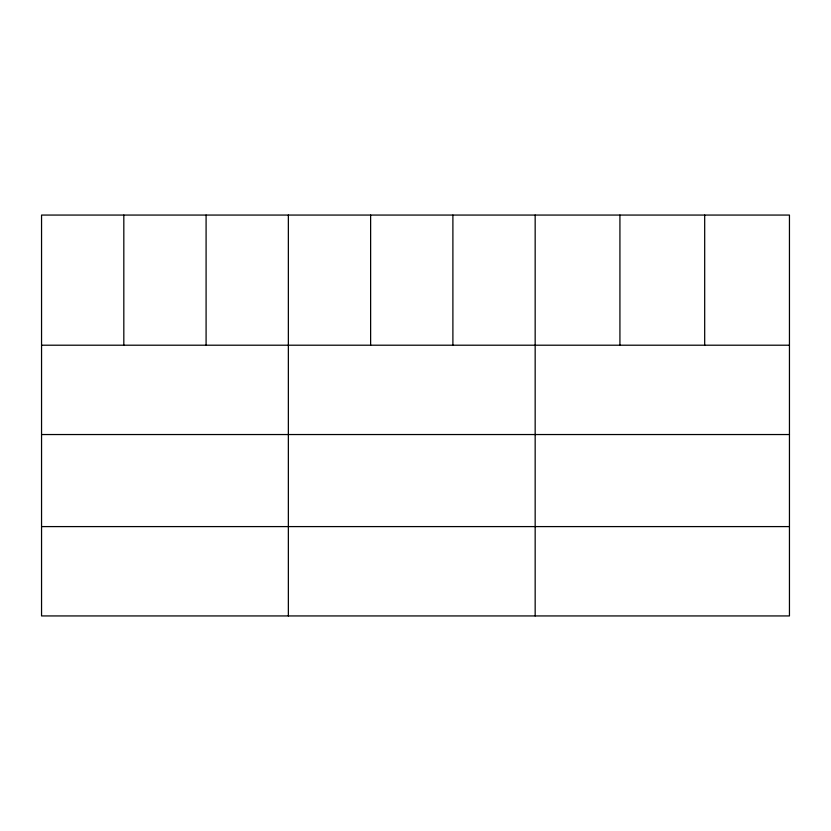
<?xml version="1.0" encoding="UTF-8"?>
<svg xmlns="http://www.w3.org/2000/svg" width="831" height="831" viewBox="0 0 831 831"><rect width="100%" height="100%" fill="white"/><g stroke="black" fill="none" stroke-linecap="round" stroke-linejoin="round"><path stroke-width="1.25" d="M789.45 434.54L789.45 215.063L41.55 215.063L41.55 615.937L789.45 615.937L789.45 434.54L41.55 434.54M41.55 345.208L789.45 345.208M41.55 526.594L789.45 526.594M704.688 215.063L704.688 345.208M619.926 215.063L619.926 345.208M535.164 215.063L535.164 615.937M452.895 215.063L452.895 345.208M370.626 215.063L370.626 345.208M288.357 215.063L288.357 615.937M206.088 215.063L206.088 345.208M123.819 215.063L123.819 345.208"/></g></svg>
